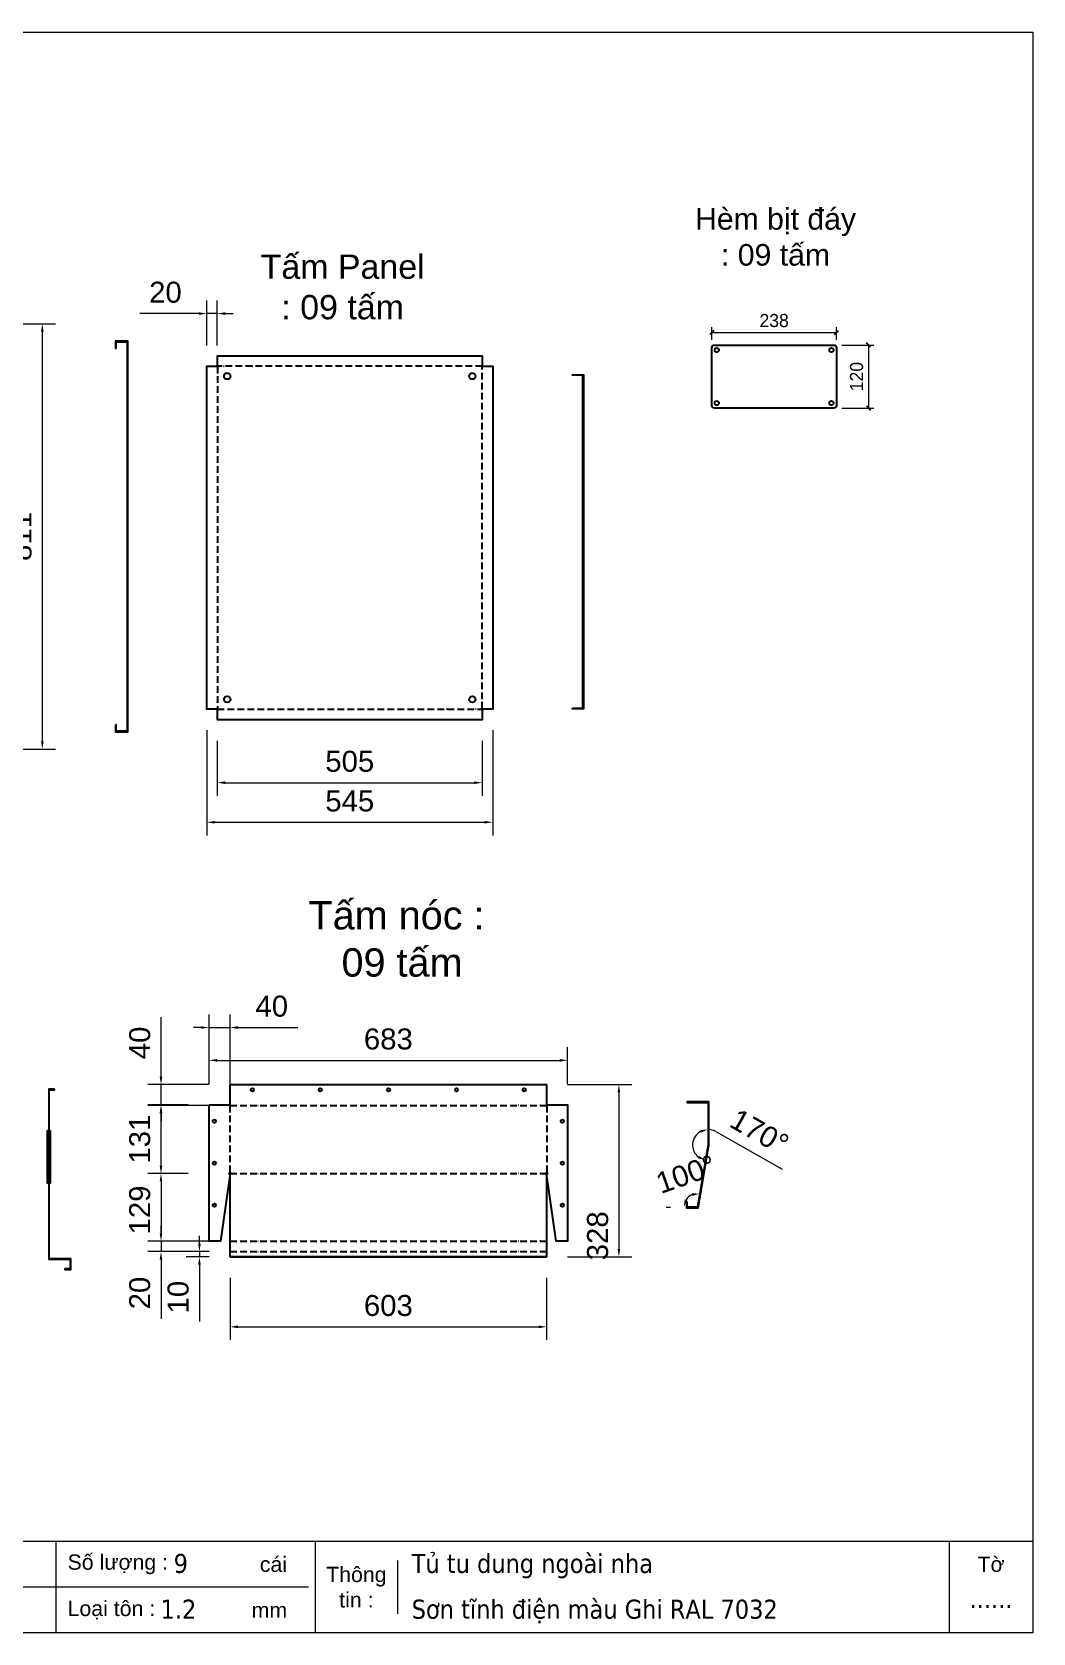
# Model space of a CAD drawing. Header units: millimetres. Extents: x 0 to 4315, y 0 to 3051.
# Drawn here: x 2408 to 4315, y 0 to 3051 of the extents above; entities that cross this region are included whole.
import ezdxf
from ezdxf.enums import TextEntityAlignment as Align

# ---------------------------------------------------------------- set-up
doc = ezdxf.new("R2010")
doc.units = ezdxf.units.MM
doc.linetypes.add('HIDDENX2', pattern=[19.05, 12.7, -6.35])
doc.layers.add('0 KHUNG KT01', color=7, linetype='Continuous')
doc.layers.add('0 TĂNG CỨNG', color=7, linetype='Continuous', lineweight=15)
doc.styles.add('Arial', font='arial.ttf')
doc.styles.add('Tahoma (Input Text)', font='tahoma.ttf')
doc.dimstyles.get("Standard").update_dxf_attribs({"dimtxt": 2.5, "dimasz": 2.5, "dimexe": 1.25, "dimexo": 0.625, "dimtad": 1, "dimcen": 2.5, "dimazin": 3, "dimtfac": 1, "dimtmove": 0, "dimatfit": 3})
doc.dimstyles.new('Thiện Dim-40', dxfattribs={"dimtxt": 40, "dimasz": 15, "dimexe": 25, "dimexo": 40, "dimgap": 20, "dimtad": 1, "dimdec": 0, "dimtxsty": 'Arial', "dimcen": 15, "dimclrd": 5, "dimclre": 5, "dimclrt": 3, "dimazin": 3, "dimtfac": 1, "dimtdec": 0, "dimtmove": 0, "dimatfit": 3, "dimldrblk": 'OBLIQUE', "dimlwd": 9, "dimlwe": 9})

# ---------------------------------------------------------------- blocks, each defined once
blk = doc.blocks.new('*D5')
at = {"color": 5, "lineweight": 9, "transparency": 16777216}
for p, q in [((2242.8, 2495.1), (2453.1, 2495.1)), ((2428.1, 2480.1), (2428.1, 1699.5)), ((2242.8, 1684.5), (2453.1, 1684.5))]:
    blk.add_line(p, q, dxfattribs=at)
at = {"color": 5, "transparency": 16777216}
for points in [[(2425.6, 2480.1), (2430.6, 2480.1), (2428.1, 2495.1)], [(2425.6, 1699.5), (2430.6, 1699.5), (2428.1, 1684.5)]]:
    blk.add_solid(points, dxfattribs=at)
at = {"layer": 'Defpoints', "color": 0, "transparency": 16777216}
for p in [(2202.8, 2495.1), (2202.8, 1684.5), (2428.1, 1684.5)]:
    blk.add_point(p, dxfattribs=at)
at = {"color": 3, "transparency": 16777216, "insert": (2387.7, 2089.8), "char_height": 40, "attachment_point": 5, "rotation": 90, "style": 'Arial'}
blk.add_mtext('811', dxfattribs=at)
blk = doc.blocks.new('_Oblique')
at = {"color": 0, "linetype": 'ByBlock', "lineweight": -2}
blk.add_line((-0.5, -0.5), (0.5, 0.5), dxfattribs=at)
blk = doc.blocks.new('*D21')
at = {"color": 5, "lineweight": 9, "transparency": 16777216}
for p, q in [((2654.2, 1060.2), (2654.2, 1174)), ((2745.8, 1045.2), (2629.2, 1045.2)), ((2654.2, 1005.4), (2654.2, 1045.2)), ((2757.6, 1005.4), (2629.2, 1005.4)), ((2654.2, 990.4), (2654.2, 975.4))]:
    blk.add_line(p, q, dxfattribs=at)
at = {"color": 5, "transparency": 16777216}
for points in [[(2651.7, 1060.2), (2656.7, 1060.2), (2654.2, 1045.2)], [(2651.7, 990.4), (2656.7, 990.4), (2654.2, 1005.4)]]:
    blk.add_solid(points, dxfattribs=at)
at = {"layer": 'Defpoints', "color": 0, "transparency": 16777216}
for p in [(2654.2, 1045.2), (2785.8, 1045.2), (2797.6, 1005.4)]:
    blk.add_point(p, dxfattribs=at)
at = {"color": 3, "transparency": 16777216, "insert": (2613.8, 1124.6), "char_height": 40, "attachment_point": 5, "rotation": 90, "style": 'Arial'}
blk.add_mtext('40', dxfattribs=at)
blk = doc.blocks.new('*D22')
at = {"color": 5, "lineweight": 9, "transparency": 16777216}
for p, q in [((3428.8, 1045.2), (3551.5, 1045.2)), ((3526.5, 1030.2), (3526.5, 731.8)), ((3428.8, 716.8), (3551.5, 716.8))]:
    blk.add_line(p, q, dxfattribs=at)
at = {"color": 5, "transparency": 16777216}
for points in [[(3524, 1030.2), (3529, 1030.2), (3526.5, 1045.2)], [(3524, 731.8), (3529, 731.8), (3526.5, 716.8)]]:
    blk.add_solid(points, dxfattribs=at)
at = {"layer": 'Defpoints', "color": 0, "transparency": 16777216}
for p in [(3388.8, 1045.2), (3388.8, 716.8), (3526.5, 716.8)]:
    blk.add_point(p, dxfattribs=at)
at = {"color": 3, "transparency": 16777216, "insert": (3486.1, 757), "char_height": 40, "attachment_point": 5, "rotation": 90, "style": 'Arial'}
blk.add_mtext('328', dxfattribs=at)
blk = doc.blocks.new('*D23')
at = {"color": 5, "lineweight": 9, "transparency": 16777216}
for p, q in [((2745.8, 1046.8), (2745.8, 1116.4)), ((3428.8, 1046.8), (3428.8, 1116.4)), ((2760.8, 1091.4), (3413.8, 1091.4))]:
    blk.add_line(p, q, dxfattribs=at)
at = {"color": 5, "transparency": 16777216}
for points in [[(2760.8, 1093.9), (2760.8, 1088.9), (2745.8, 1091.4)], [(3413.8, 1093.9), (3413.8, 1088.9), (3428.8, 1091.4)]]:
    blk.add_solid(points, dxfattribs=at)
at = {"layer": 'Defpoints', "color": 0, "transparency": 16777216}
for p in [(3428.8, 1091.4), (2745.8, 1006.8), (3428.8, 1006.8)]:
    blk.add_point(p, dxfattribs=at)
at = {"color": 3, "transparency": 16777216, "insert": (3087.3, 1131.9), "char_height": 40, "attachment_point": 5, "style": 'Arial'}
blk.add_mtext('683', dxfattribs=at)
blk = doc.blocks.new('*D24')
at = {"color": 5, "lineweight": 9, "transparency": 16777216}
for p, q in [((2727.4, 741.8), (2727.4, 756.8)), ((2745.8, 726.8), (2702.4, 726.8)), ((2745.8, 716.8), (2702.4, 716.8)), ((2727.4, 726.8), (2727.4, 716.8)), ((2727.4, 701.8), (2727.4, 593.4))]:
    blk.add_line(p, q, dxfattribs=at)
at = {"color": 5, "transparency": 16777216}
for points in [[(2724.9, 741.8), (2729.9, 741.8), (2727.4, 726.8)], [(2724.9, 701.8), (2729.9, 701.8), (2727.4, 716.8)]]:
    blk.add_solid(points, dxfattribs=at)
at = {"layer": 'Defpoints', "color": 0, "transparency": 16777216}
for p in [(2727.4, 726.8), (2785.8, 726.8), (2785.8, 716.8)]:
    blk.add_point(p, dxfattribs=at)
at = {"color": 3, "transparency": 16777216, "insert": (2687, 640.1), "char_height": 40, "attachment_point": 5, "rotation": 90, "style": 'Arial'}
blk.add_mtext('10', dxfattribs=at)
blk = doc.blocks.new('*D25')
at = {"color": 5, "lineweight": 9, "transparency": 16777216}
for p, q in [((2654.2, 761.8), (2654.2, 776.8)), ((2745.8, 746.8), (2629.2, 746.8)), ((2654.2, 746.8), (2654.2, 726.8)), ((2745.8, 726.8), (2629.2, 726.8)), ((2654.2, 711.8), (2654.2, 599))]:
    blk.add_line(p, q, dxfattribs=at)
at = {"color": 5, "transparency": 16777216}
for points in [[(2651.7, 761.8), (2656.7, 761.8), (2654.2, 746.8)], [(2651.7, 711.8), (2656.7, 711.8), (2654.2, 726.8)]]:
    blk.add_solid(points, dxfattribs=at)
at = {"layer": 'Defpoints', "color": 0, "transparency": 16777216}
for p in [(2785.8, 746.8), (2654.2, 726.8), (2785.8, 726.8)]:
    blk.add_point(p, dxfattribs=at)
at = {"color": 3, "transparency": 16777216, "insert": (2613.8, 647.9), "char_height": 40, "attachment_point": 5, "rotation": 90, "style": 'Arial'}
blk.add_mtext('20', dxfattribs=at)
blk = doc.blocks.new('*D26')
at = {"color": 5, "lineweight": 9, "transparency": 16777216}
for p, q in [((2705.8, 875.6), (2629.2, 875.6)), ((2654.2, 860.6), (2654.2, 761.8)), ((2705.8, 746.8), (2629.2, 746.8))]:
    blk.add_line(p, q, dxfattribs=at)
at = {"color": 5, "transparency": 16777216}
for points in [[(2651.7, 860.6), (2656.7, 860.6), (2654.2, 875.6)], [(2651.7, 761.8), (2656.7, 761.8), (2654.2, 746.8)]]:
    blk.add_solid(points, dxfattribs=at)
at = {"layer": 'Defpoints', "color": 0, "transparency": 16777216}
for p in [(2745.8, 875.6), (2654.2, 746.8), (2745.8, 746.8)]:
    blk.add_point(p, dxfattribs=at)
at = {"color": 3, "transparency": 16777216, "insert": (2613.8, 806.2), "char_height": 40, "attachment_point": 5, "rotation": 90, "style": 'Arial'}
blk.add_mtext('129', dxfattribs=at)
blk = doc.blocks.new('*D27')
at = {"color": 5, "lineweight": 9, "transparency": 16777216}
for p, q in [((2705.8, 1006.8), (2629.2, 1006.8)), ((2654.2, 890.6), (2654.2, 991.8)), ((2705.8, 875.6), (2629.2, 875.6))]:
    blk.add_line(p, q, dxfattribs=at)
at = {"color": 5, "transparency": 16777216}
for points in [[(2651.7, 991.8), (2656.7, 991.8), (2654.2, 1006.8)], [(2651.7, 890.6), (2656.7, 890.6), (2654.2, 875.6)]]:
    blk.add_solid(points, dxfattribs=at)
at = {"layer": 'Defpoints', "color": 0, "transparency": 16777216}
for p in [(2654.2, 1006.8), (2745.8, 1006.8), (2745.8, 875.6)]:
    blk.add_point(p, dxfattribs=at)
at = {"color": 3, "transparency": 16777216, "insert": (2613.8, 941.2), "char_height": 40, "attachment_point": 5, "rotation": 90, "style": 'Arial'}
blk.add_mtext('131', dxfattribs=at)
blk = doc.blocks.new('*D28')
at = {"color": 5, "lineweight": 9, "transparency": 16777216}
blk.add_line((3710.9, 955.9), (3837.9, 884.2), dxfattribs=at)
for start, end in [(119.4264, 231.0174), (60.5736, 90)]:
    blk.add_arc((3696.4, 930.1), 29.5, start, end, dxfattribs=at)
at = {"color": 5, "transparency": 16777216}
for points in [[(3681.3, 958.3), (3682.6, 953.5), (3696.4, 959.7)], [(3678.9, 909.5), (3676.8, 904.9), (3691.5, 901)]]:
    blk.add_solid(points, dxfattribs=at)
at = {"layer": 'Defpoints', "color": 0, "transparency": 16777216}
for p in [(3696.4, 1011.3), (3669.4, 918.3), (3696.4, 930.1), (3696.4, 930.1), (3676.4, 811.3)]:
    blk.add_point(p, dxfattribs=at)
at = {"color": 3, "transparency": 16777216, "insert": (3794.3, 955.3), "char_height": 40, "attachment_point": 5, "rotation": 330.5736, "style": 'Arial'}
blk.add_mtext('170°', dxfattribs=at)
blk = doc.blocks.new('*D29')
at = {"color": 5, "lineweight": 9, "transparency": 16777216}
blk.add_line((3616.4, 811.3), (3625.1, 811.3), dxfattribs=at)
blk.add_arc((3676.4, 811.3), 26.3, 113.5988, 146.8451, dxfattribs=at)
at = {"color": 5, "transparency": 16777216}
for points in [[(3656.8, 825), (3652, 826.4), (3650.1, 811.3)], [(3665.6, 837.9), (3666.2, 833), (3680.8, 837.3)]]:
    blk.add_solid(points, dxfattribs=at)
at = {"layer": 'Defpoints', "color": 0, "transparency": 16777216}
for p in [(3696.4, 930.1), (3654.4, 825.7), (3656.4, 811.3), (3676.4, 811.3), (3676.4, 811.3)]:
    blk.add_point(p, dxfattribs=at)
at = {"color": 3, "transparency": 16777216, "insert": (3654.3, 874.3), "char_height": 40, "attachment_point": 5, "rotation": 19.4042, "style": 'Arial'}
blk.add_mtext('100°', dxfattribs=at)
blk = doc.blocks.new('*D30')
at = {"color": 5, "lineweight": 9, "transparency": 16777216}
for p, q in [((2785.8, 676.8), (2785.8, 558.5)), ((3388.8, 676.8), (3388.8, 558.5)), ((2800.8, 583.5), (3373.8, 583.5))]:
    blk.add_line(p, q, dxfattribs=at)
at = {"color": 5, "transparency": 16777216}
for points in [[(2800.8, 586), (2800.8, 581), (2785.8, 583.5)], [(3373.8, 586), (3373.8, 581), (3388.8, 583.5)]]:
    blk.add_solid(points, dxfattribs=at)
at = {"layer": 'Defpoints', "color": 0, "transparency": 16777216}
for p in [(2785.8, 716.8), (3388.8, 716.8), (3388.8, 583.5)]:
    blk.add_point(p, dxfattribs=at)
at = {"color": 3, "transparency": 16777216, "insert": (3087.3, 623.9), "char_height": 40, "attachment_point": 5, "style": 'Arial'}
blk.add_mtext('603', dxfattribs=at)
blk = doc.blocks.new('*D31')
at = {"color": 5, "lineweight": 9, "transparency": 16777216}
for p, q in [((2745.8, 1046.8), (2745.8, 1178.9)), ((2785.8, 1045.4), (2785.8, 1178.9)), ((2730.8, 1153.9), (2715.8, 1153.9)), ((2745.8, 1153.9), (2785.8, 1153.9)), ((2800.8, 1153.9), (2914.6, 1153.9))]:
    blk.add_line(p, q, dxfattribs=at)
at = {"color": 5, "transparency": 16777216}
for points in [[(2730.8, 1156.4), (2730.8, 1151.4), (2745.8, 1153.9)], [(2800.8, 1156.4), (2800.8, 1151.4), (2785.8, 1153.9)]]:
    blk.add_solid(points, dxfattribs=at)
at = {"layer": 'Defpoints', "color": 0, "transparency": 16777216}
for p in [(2785.8, 1153.9), (2745.8, 1006.8), (2785.8, 1005.4)]:
    blk.add_point(p, dxfattribs=at)
at = {"color": 3, "transparency": 16777216, "insert": (2865.2, 1194.4), "char_height": 40, "attachment_point": 5, "style": 'Arial'}
blk.add_mtext('40', dxfattribs=at)
blk = doc.blocks.new('*D38')
at = {"layer": '0 KHUNG KT01', "color": 5, "lineweight": 9, "transparency": 16777216}
for p, q in [((2741.5, 2454.1), (2741.5, 2539.7)), ((2761.5, 2454.1), (2761.5, 2539.7)), ((2726.5, 2514.7), (2613.7, 2514.7)), ((2761.5, 2514.7), (2741.5, 2514.7)), ((2776.5, 2514.7), (2791.5, 2514.7))]:
    blk.add_line(p, q, dxfattribs=at)
at = {"layer": '0 KHUNG KT01', "color": 5, "transparency": 16777216}
for points in [[(2726.5, 2517.2), (2726.5, 2512.2), (2741.5, 2514.7)], [(2776.5, 2517.2), (2776.5, 2512.2), (2761.5, 2514.7)]]:
    blk.add_solid(points, dxfattribs=at)
at = {"layer": 'Defpoints', "color": 0, "transparency": 16777216}
for p in [(2741.5, 2514.7), (2741.5, 2414.1), (2761.5, 2414.1)]:
    blk.add_point(p, dxfattribs=at)
at = {"layer": '0 KHUNG KT01', "color": 3, "transparency": 16777216, "insert": (2662.6, 2555.1), "char_height": 40, "attachment_point": 5, "style": 'Arial'}
blk.add_mtext('20', dxfattribs=at)
blk = doc.blocks.new('*D39')
at = {"layer": '0 KHUNG KT01', "color": 5, "lineweight": 9, "transparency": 16777216}
for p, q in [((2761.5, 1700.5), (2761.5, 1595.6)), ((3266.1, 1700.5), (3266.1, 1595.6)), ((2776.5, 1620.6), (3251.1, 1620.6))]:
    blk.add_line(p, q, dxfattribs=at)
at = {"layer": '0 KHUNG KT01', "color": 5, "transparency": 16777216}
for points in [[(2776.5, 1623.1), (2776.5, 1618.1), (2761.5, 1620.6)], [(3251.1, 1623.1), (3251.1, 1618.1), (3266.1, 1620.6)]]:
    blk.add_solid(points, dxfattribs=at)
at = {"layer": 'Defpoints', "color": 0, "transparency": 16777216}
for p in [(2761.5, 1740.5), (3266.1, 1740.5), (3266.1, 1620.6)]:
    blk.add_point(p, dxfattribs=at)
at = {"layer": '0 KHUNG KT01', "color": 3, "transparency": 16777216, "insert": (3013.8, 1661.1), "char_height": 40, "attachment_point": 5, "style": 'Arial'}
blk.add_mtext('505', dxfattribs=at)
blk = doc.blocks.new('*D40')
at = {"layer": '0 KHUNG KT01', "color": 5, "lineweight": 9, "transparency": 16777216}
for p, q in [((2741.5, 1720.5), (2741.5, 1520.2)), ((3286.1, 1720.5), (3286.1, 1520.2)), ((2756.5, 1545.2), (3271.1, 1545.2))]:
    blk.add_line(p, q, dxfattribs=at)
at = {"layer": '0 KHUNG KT01', "color": 5, "transparency": 16777216}
for points in [[(2756.5, 1547.7), (2756.5, 1542.7), (2741.5, 1545.2)], [(3271.1, 1547.7), (3271.1, 1542.7), (3286.1, 1545.2)]]:
    blk.add_solid(points, dxfattribs=at)
at = {"layer": 'Defpoints', "color": 0, "transparency": 16777216}
for p in [(2741.5, 1760.5), (3286.1, 1760.5), (3286.1, 1545.2)]:
    blk.add_point(p, dxfattribs=at)
at = {"layer": '0 KHUNG KT01', "color": 3, "transparency": 16777216, "insert": (3013.8, 1585.5), "char_height": 40, "attachment_point": 5, "style": 'Arial'}
blk.add_mtext('545', dxfattribs=at)
blk = doc.blocks.new('*D43')
at = {"color": 0, "linetype": 'ByBlock', "lineweight": -2}
for p, q in [((3707.5, 2482.5), (3699.5, 2474.5)), ((3937, 2474.5), (3945, 2482.5))]:
    blk.add_line(p, q, dxfattribs=at)
at = {"color": 5, "lineweight": 9, "ltscale": 3, "transparency": 16777216}
for p, q in [((3703.5, 2464.6), (3703.5, 2488.5)), ((3703.5, 2478.5), (3941, 2478.5)), ((3941, 2464.6), (3941, 2488.5))]:
    blk.add_line(p, q, dxfattribs=at)
at = {"layer": 'Defpoints', "color": 0, "ltscale": 3, "transparency": 16777216}
for p in [(3941, 2478.5), (3703.5, 2449.6), (3941, 2449.6)]:
    blk.add_point(p, dxfattribs=at)
at = {"color": 3, "ltscale": 3, "transparency": 16777216, "insert": (3822.3, 2501.3), "char_height": 25, "attachment_point": 5}
blk.add_mtext('238', dxfattribs=at)
blk = doc.blocks.new('*D44')
at = {"color": 5, "lineweight": 9, "ltscale": 3, "transparency": 16777216}
for p, q in [((3951.3, 2454.6), (4012.1, 2454.6)), ((4002.1, 2454.6), (4002.1, 2334.6)), ((3951, 2334.6), (4012.1, 2334.6))]:
    blk.add_line(p, q, dxfattribs=at)
at = {"color": 0, "linetype": 'ByBlock', "lineweight": -2}
for p, q in [((4006.1, 2450.6), (3998.1, 2458.6)), ((3998.1, 2338.6), (4006.1, 2330.6))]:
    blk.add_line(p, q, dxfattribs=at)
at = {"layer": 'Defpoints', "color": 0, "ltscale": 3, "transparency": 16777216}
for p in [(3936.3, 2454.6), (3936, 2334.6), (4002.1, 2334.6)]:
    blk.add_point(p, dxfattribs=at)
at = {"color": 3, "ltscale": 3, "transparency": 16777216, "insert": (3979.4, 2394.6), "char_height": 25, "attachment_point": 5, "rotation": 90}
blk.add_mtext('120', dxfattribs=at)
blk = doc.blocks.new('KHUNG KT1')
at = {"color": 7}
for p, q in [((7128, -4752), (0, -4752)), ((4052.8, -4752), (4052.8, -5040)), ((4868.8, -4752), (4868.8, -5040)), ((6864, -4752), (6864, -5040)), ((5128.7, -4812), (5128.7, -4980)), ((4848, -4896), (0, -4896))]:
    blk.add_line(p, q, dxfattribs=at)
blk.add_lwpolyline([(0, 0), (7128, 0), (7128, -5040), (0, -5040)], close=True, dxfattribs=at)
at = {"color": 2, "char_height": 48, "style": 'Arial'}
for s, insert, width, attachment_point in [('  Số lượng :', (4052.8, -4824), 2202.321, 4), ('cái', (4695, -4824), 2202.321, 4), ('Thông\\Ptin :', (4998.8, -4896), 259.945, 5), ('Tờ', (6996, -4824), 264, 5), ('  Loại tôn :', (4052.8, -4968), 2202.321, 4), ('mm', (4669.3, -4968), 2202.321, 4)]:
    blk.add_mtext(s, dxfattribs=dict(at, insert=insert, width=width, attachment_point=attachment_point))
at = {"color": 1, "style": 'Tahoma (Input Text)', "flags": 8}
for tag, p in [('#03', (1514.7, -4846.3)), ('#01', (328.9, -4851.1)), ('#05', (2819, -4851.1)), ('#07', (4424, -4851.1)), ('#09', (5172.9, -4851.1)), ('#02', (189.8, -4995.1)), ('#04', (1755.3, -4995.1)), ('#06', (2727.8, -4995.1)), ('#08', (4382.7, -4995.1)), ('#10', (5172.9, -4995.1))]:
    blk.add_attdef(tag, p, '', height=60, dxfattribs=at)
blk.add_attdef('#11', text='', height=60, dxfattribs=at).set_placement((6996, -4961.6), align=Align.CENTER)
at = {"layer": '0 TĂNG CỨNG', "color": 1, "style": 'Arial'}
blk.add_attdef('#12', (852.8, -4987.6), '', height=60, dxfattribs=at)

msp = doc.modelspace()

# ---------------------------------------------------------------- linework, layer by layer
at = {"linetype": 'HIDDENX2'}
for p, q in [((2785.617, 1005.455), (2785.617, 875.64)), ((2785.817, 1005.44), (3388.817, 1005.44)), ((3389.017, 1005.455), (3389.017, 875.64)), ((2785.817, 875.64), (3388.817, 875.64)), ((2785.817, 746.84), (3388.817, 746.84)), ((2785.817, 726.84), (3388.817, 726.84))]:
    msp.add_line(p, q, dxfattribs=at)
for p, q in [((3428.817, 1006.84), (3428.817, 747.84)), ((2785.817, 716.84), (3388.817, 716.84))]:
    msp.add_line(p, q)
msp.add_lwpolyline([(3708.533, 2454.595), (3936.033, 2454.595, -0.41421356), (3941.033, 2449.595), (3941.033, 2339.595, -0.41421356), (3936.033, 2334.595), (3708.533, 2334.595, -0.41421356), (3703.533, 2339.595), (3703.533, 2449.595, -0.41421356)], format="xyb", close=True)
for points in [[(2785.817, 1005.44), (2785.817, 1005.44), (2785.817, 1045.24), (3388.817, 1045.24), (3388.817, 1005.44)], [(2745.817, 1006.84), (2784.417, 1006.84)], [(3390.217, 1006.84), (3428.817, 1006.84), (3428.817, 746.84), (3407.317, 746.84), (3388.817, 875.64), (3388.817, 716.84), (2785.817, 716.84), (2785.817, 875.64), (2767.317, 746.84), (2745.817, 746.84), (2745.817, 1006.84)]]:
    msp.add_lwpolyline(points)
msp.add_lwpolyline([(2451.426, 1036.297), (2440.226, 1036.297), (2440.226, 712.197), (2481.226, 712.197), (2481.226, 694.197), (2471.226, 694.197), (2471.226, 692.997), (2482.426, 692.997), (2482.426, 713.397), (2441.426, 713.397), (2441.426, 1035.097), (2451.426, 1035.097)], close=True)
at = {"linetype": 'Continuous'}
msp.add_lwpolyline([(3655.227, 821.348), (3655.227, 810.148), (3677.442, 810.148), (3697.627, 930.048), (3697.627, 1012.548), (3656.427, 1012.548), (3656.427, 1011.348), (3696.427, 1011.348), (3696.427, 930.148), (3676.427, 811.348), (3656.427, 811.348), (3656.427, 821.348)], close=True, dxfattribs=at)
at = {"color": 2}
msp.add_lwpolyline([(2443.226, 957.497), (2443.226, 857.497), (2438.226, 857.497), (2438.226, 957.497)], close=True, dxfattribs=at)
for centre in [(3713.033, 2445.095), (3931.533, 2445.095), (3713.033, 2344.095), (3931.533, 2344.095)]:
    msp.add_circle(centre, 4, dxfattribs=at)
at = {"color": 2, "ltscale": 3}
for centre in [(2828.317, 1035.24), (2957.567, 1035.24), (3087.817, 1035.24), (3217.067, 1035.24), (3346.317, 1035.24), (2755.817, 975.34), (3418.817, 975.34), (2755.817, 895.34), (3418.817, 895.34), (2755.817, 815.34), (3418.817, 815.34)]:
    msp.add_circle(centre, 3, dxfattribs=at)
at = {"ltscale": 3}
for centre, start, end in [((2785.817, 1006.84), 180, 270), ((3388.817, 1006.84), 270, 0)]:
    msp.add_arc(centre, 1.4, start, end, dxfattribs=at)
at = {"layer": '0 KHUNG KT01', "color": 1}
for p, q in [((2773.315, 2414.147), (2774.315, 2414.147)), ((2828.315, 2414.147), (2829.315, 2414.147)), ((3199.374, 2414.147), (3198.374, 2414.147)), ((3254.374, 2414.147), (3253.374, 2414.147)), ((2761.544, 2400.694), (2761.544, 2399.694)), ((3266.144, 2400.694), (3266.144, 2399.694)), ((2761.544, 1774), (2761.544, 1775)), ((3266.144, 1774), (3266.144, 1775)), ((2773.315, 1760.547), (2774.315, 1760.547)), ((2828.315, 1760.547), (2829.315, 1760.547)), ((3199.374, 1760.547), (3198.374, 1760.547)), ((3254.374, 1760.547), (3253.374, 1760.547)), ((2785.617, 992.847), (2785.617, 991.847)), ((2797.588, 1005.44), (2798.588, 1005.44)), ((2838.588, 1005.44), (2839.588, 1005.44)), ((3336.046, 1005.44), (3335.046, 1005.44)), ((3377.046, 1005.44), (3376.046, 1005.44)), ((3389.017, 992.847), (3389.017, 991.847)), ((2785.617, 890.578), (2785.617, 889.578)), ((3389.017, 890.578), (3389.017, 889.578)), ((2797.588, 875.64), (2798.588, 875.64)), ((2838.588, 875.64), (2839.588, 875.64)), ((3336.046, 875.64), (3335.046, 875.64)), ((3377.046, 875.64), (3376.046, 875.64)), ((2797.588, 746.84), (2798.588, 746.84)), ((2838.588, 746.84), (2839.588, 746.84)), ((3336.046, 746.84), (3335.046, 746.84)), ((3377.046, 746.84), (3376.046, 746.84)), ((2797.588, 726.84), (2798.588, 726.84)), ((2838.588, 726.84), (2839.588, 726.84)), ((3336.046, 726.84), (3335.046, 726.84)), ((3377.046, 726.84), (3376.046, 726.84))]:
    msp.add_line(p, q, dxfattribs=at)
at = {"layer": '0 KHUNG KT01'}
for points in [[(2567.795, 1730.747), (2567.795, 1717.547), (2591.195, 1717.547), (2591.195, 2462.147), (2567.795, 2462.147), (2567.795, 2448.947), (2568.995, 2448.947), (2568.995, 2460.947), (2589.995, 2460.947), (2589.995, 1718.747), (2568.995, 1718.747), (2568.995, 1730.747)], [(3438.119, 1762.434), (3458.119, 1762.434), (3458.119, 2396.985), (3438.119, 2396.985), (3438.119, 2398.185), (3459.319, 2398.185), (3459.319, 1761.234), (3438.119, 1761.234)]]:
    msp.add_lwpolyline(points, close=True, dxfattribs=at)
for points in [[(3266.144, 1740.547), (2761.544, 1740.547), (2761.544, 1760.547), (2741.544, 1760.547), (2741.544, 2414.147), (2761.544, 2414.147)], [(2761.544, 2414.147), (2761.544, 2434.147), (3266.144, 2434.147)], [(3266.144, 2434.147), (3266.144, 2434.147), (3266.144, 2414.147), (3286.144, 2414.147), (3286.144, 1760.547), (3266.144, 1760.547), (3266.144, 1740.547), (3266.144, 1740.547)]]:
    msp.add_lwpolyline(points, dxfattribs=at)
at = {"layer": '0 KHUNG KT01', "linetype": 'HIDDENX2'}
msp.add_lwpolyline([(2761.544, 1760.547), (3266.144, 1760.547), (3266.144, 2414.147), (2761.544, 2414.147)], close=True, dxfattribs=at)
at = {"layer": '0 KHUNG KT01', "color": 2}
for centre, radius in [((2780.344, 2395.347), 6), ((3247.344, 2395.347), 6), ((2780.344, 1779.347), 6), ((3247.344, 1779.347), 6), ((2785.817, 875.64), 1.5), ((3388.817, 875.64), 1.5)]:
    msp.add_circle(centre, radius, dxfattribs=at)

# ---------------------------------------------------------------- block references
at = {"layer": '0 TĂNG CỨNG', "color": 1}
ref = msp.add_blockref('KHUNG KT1', (0, 3051.288), dxfattribs=dict(at, xscale=0.6054142279678492, yscale=0.6054142279690132, zscale=0.6054142279566497))
ref.add_attrib('#07', '9', (2678.362, 114.387), dxfattribs={"layer": '0', "color": 1, "height": 36.325, "style": 'Tahoma (Input Text)'})
ref.add_attrib('#08', '1.2', (2653.321, 27.207), dxfattribs={"layer": '0', "color": 1, "height": 36.3249, "style": 'Tahoma (Input Text)'})
ref.add_attrib('#10', 'Sơn tĩnh điện màu Ghi RAL 7032', (3131.747, 27.207), dxfattribs={"layer": '0', "color": 1, "height": 36.32485, "style": 'Tahoma (Input Text)'})
ref.add_attrib('#09', 'Tủ tu dung ngoài nha', (3131.747, 114.387), dxfattribs={"layer": '0', "color": 1, "height": 36.32485, "style": 'Tahoma (Input Text)'})
ref.add_attrib('#11', '......', dxfattribs={"layer": '0', "color": 1, "height": 36.3249, "style": 'Tahoma (Input Text)'}).set_placement((4235.468, 47.443), align=Align.CENTER)

# ---------------------------------------------------------------- texts
at = {"color": 7, "attachment_point": 5, "style": 'Arial'}
for s, insert, char_height, width in [('{\\H0.8571x;Hèm bịt đáy\\P: 09 tấm}', (3824.947, 2660.617), 48, 346.37646), ('{\\H0.8571x;Tấm Panel\\P: 09 tấm}', (3000.28, 2565.163), 54, 563.49124), ('Tấm nóc :\\P 09 tấm', (3102.912, 1322.56), 54, 809.6191)]:
    msp.add_mtext(s, dxfattribs=dict(at, insert=insert, char_height=char_height, width=width))

# ---------------------------------------------------------------- dimensions: what is measured, and where the dimension line sits
at = {"ltscale": 3}
dim = msp.add_linear_dim(base=(3941.033, 2478.499), p1=(3703.533, 2449.595), p2=(3941.033, 2449.595), dimstyle='Standard', dxfattribs=at)
dim.commit()
dim.dimension.update_dxf_attribs({"geometry": '*D43', "text_midpoint": (3822.283, 2501.272)})
at = {"color": 7}
dim = msp.add_linear_dim(base=(2428.093, 1684.547), p1=(2202.825, 2495.147), p2=(2202.825, 1684.547), angle=90, dimstyle='Thiện Dim-40', dxfattribs=at)
dim.commit()
dim.dimension.update_dxf_attribs({"geometry": '*D5', "text_midpoint": (2387.67, 2089.847)})
at = {"ltscale": 3}
dim = msp.add_linear_dim(base=(4002.14, 2334.595), p1=(3936.304, 2454.588), p2=(3936.033, 2334.595), angle=90, dimstyle='Standard', dxfattribs=at)
dim.commit()
dim.dimension.update_dxf_attribs({"geometry": '*D44', "text_midpoint": (3979.376, 2394.592)})
for base, p1, p2, picture, middle in [((2785.817, 1153.938), (2745.817, 1006.84), (2785.817, 1005.44), '*D31', (2865.203, 1194.361)), ((3428.817, 1091.445), (2745.817, 1006.84), (3428.817, 1006.84), '*D23', (3087.317, 1131.882)), ((3388.817, 583.499), (2785.817, 716.84), (3388.817, 716.84), '*D30', (3087.317, 623.936))]:
    dim = msp.add_linear_dim(base=base, p1=p1, p2=p2, dimstyle='Thiện Dim-40')
    dim.commit()
    dim.dimension.update_dxf_attribs({"geometry": picture, "text_midpoint": middle})
for base, p1, p2, picture, middle in [((2654.233, 1045.24), (2797.588, 1005.44), (2785.817, 1045.24), '*D21', (2613.81, 1124.626)), ((2654.233, 1006.84), (2745.817, 875.64), (2745.817, 1006.84), '*D27', (2613.796, 941.24))]:
    dim = msp.add_linear_dim(base=base, p1=p1, p2=p2, angle=90, dimstyle='Thiện Dim-40')
    dim.commit()
    dim.dimension.update_dxf_attribs({"geometry": picture, "text_midpoint": middle})
for base, p1, p2, picture, middle in [((3526.545, 716.84), (3388.817, 1045.24), (3388.817, 716.84), '*D22', (3526.545, 757.033)), ((2654.233, 746.84), (2745.817, 875.64), (2745.817, 746.84), '*D26', (2654.233, 806.24)), ((2654.233, 726.84), (2785.817, 746.84), (2785.817, 726.84), '*D25', (2654.233, 647.918)), ((2727.45, 726.84), (2785.817, 716.84), (2785.817, 726.84), '*D24', (2727.45, 640.142))]:
    dim = msp.add_linear_dim(base=base, p1=p1, p2=p2, angle=90, dimstyle='Thiện Dim-40')
    dim.commit()
    dim.dimension.update_dxf_attribs({"geometry": picture, "text_midpoint": middle, "dimtype": 160})
dim = msp.add_angular_dim_2l(base=(3669.373, 918.312), line1=((3696.427, 930.148), (3676.427, 811.348)), line2=((3696.427, 1011.348), (3696.427, 930.148)), dimstyle='Thiện Dim-40')
dim.commit()
dim.dimension.update_dxf_attribs({"geometry": '*D28', "text_midpoint": (3794.283, 955.264)})
dim = msp.add_angular_dim_2l(base=(3654.427, 825.737), line1=((3696.427, 930.148), (3676.427, 811.348)), line2=((3676.427, 811.348), (3656.427, 811.348)), dimstyle='Thiện Dim-40')
dim.commit()
dim.dimension.update_dxf_attribs({"geometry": '*D29', "text_midpoint": (3667.694, 836.142), "dimtype": 162})
at = {"layer": '0 KHUNG KT01'}
for base, p1, p2, picture, middle in [((2741.544, 2514.67), (2761.544, 2414.147), (2741.544, 2414.147), '*D38', (2662.622, 2555.093)), ((3286.144, 1545.182), (2741.544, 1760.547), (3286.144, 1760.547), '*D40', (3013.844, 1585.523)), ((3266.144, 1620.643), (2761.544, 1740.547), (3266.144, 1740.547), '*D39', (3013.844, 1661.066))]:
    dim = msp.add_linear_dim(base=base, p1=p1, p2=p2, dimstyle='Thiện Dim-40', dxfattribs=at)
    dim.commit()
    dim.dimension.update_dxf_attribs({"geometry": picture, "text_midpoint": middle})

doc.saveas('drawing.dxf')
